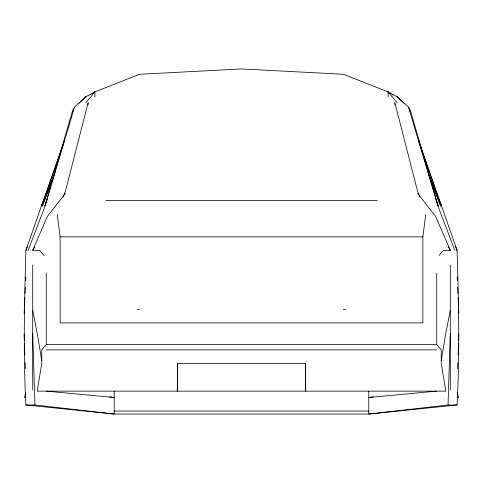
<?xml version="1.0" encoding="UTF-8"?>
<svg xmlns="http://www.w3.org/2000/svg" width="483" height="483" viewBox="0 0 483 483"><rect width="100%" height="100%" fill="white"/><g stroke="black" fill="none" stroke-linecap="round" stroke-linejoin="round"><path stroke-width="0.72" d="M177.285 391.139L177.527 363.464L305.473 363.464L305.715 391.139M64.1 141.428L25.901 250.327C24.379 301.881 23.184 353.429 25.901 404.989L114.199 414.046L368.801 414.046L457.099 404.989C459.816 353.429 458.621 301.881 457.099 250.327L418.9 141.428M368.801 391.139L368.801 414.046L448.043 404.989L450.307 333.409M457.636 368.674L457.848 362.642M458.113 355.102L458.506 343.787M458.615 340.769L458.85 333.982M24.15 313.431L24.392 308.226M24.464 306.741L24.881 297.812M25.092 293.35L25.37 287.397M25.684 280.701L25.859 276.982M57.272 214.609L60.121 236.857L60.121 322.892L422.879 322.892L422.879 236.857L425.728 214.609M441.19 360.692L445.779 333.409L450.307 310.225M25.871 392.444L24.446 397.461L25.889 397.515M435.883 199.551L438.147 205.921L410.725 111.784L408.461 107.033L397.141 96.763L388.084 91.873L343.383 74.261L241.5 68.954L139.617 74.261L94.916 91.873L85.859 96.763L74.539 107.033L45.106 205.921L28.165 250.327M56.137 166.581L59.717 155.882M63.032 144.972L41.973 205.921L42.709 204.695M47.117 199.551L44.853 205.921L72.275 111.784L74.539 107.033M42.383 205.921L54.923 172.89M42.299 205.921L54.863 172.89M44.792 197.565L41.478 205.921L42.764 203.24M63.086 196.992L65.483 191.002L88.123 102.758L88.123 104.896M27.646 246.167L25.901 250.327L26.414 250.327M44.013 255.501L39.485 250.327L32.693 250.327L47.37 216.414L65.483 193.297M32.693 250.327L34.661 247.115M73.181 110.655L72.275 111.784L73.283 110.673M85.859 102.758L94.916 91.873L94.916 97.017M46.277 273.088L46.277 344.482L41.749 349.879L41.749 363.464L37.221 391.139L445.779 391.139L441.251 363.464L441.251 349.879L436.723 344.482L436.723 273.088M438.987 255.501L443.515 250.327L450.307 250.327L435.63 216.414L417.517 193.297M83.849 98.991L85.859 96.763L79.067 103.314M90.086 94.97L91.293 94.197M92.501 93.418L94.916 91.873M373.232 396.815L368.801 397.485L436.723 391.139M457.111 397.515L458.554 397.461L457.129 392.444M105.656 200.536L377.344 200.536M60.121 236.857L422.879 236.857M456.586 250.327L457.099 250.327L455.354 246.167M137.353 309.307L139.617 309.307M343.383 309.307L345.647 309.307M46.277 344.482L436.723 344.482M46.277 349.879L436.723 349.879M25.901 404.989L34.957 404.989L114.199 414.046L114.199 391.139M448.043 404.989L457.099 404.989M114.199 411.063L368.801 411.063M46.277 391.139L114.199 397.485L109.768 396.815M388.084 97.017L388.084 91.873L390.499 93.418M391.707 94.197L392.914 94.97M403.933 103.314L397.141 96.763L399.151 98.991M409.717 110.673L410.725 111.784L409.819 110.655M388.084 91.873L397.141 102.758M448.339 247.115L450.307 250.327M440.291 204.695L441.027 205.921L419.969 144.972M440.236 203.24L441.522 205.921L438.208 197.565M419.914 196.992L417.517 191.002L394.877 102.758L394.877 104.896M428.137 172.89L440.701 205.921M454.835 250.327L437.894 205.921L408.461 107.033M428.077 172.89L440.617 205.921M423.283 155.882L426.863 166.581M32.693 310.225L37.221 333.409L41.81 360.692M457.141 276.982L457.316 280.701M457.63 287.397L457.908 293.35M458.119 297.812L458.536 306.741M458.608 308.226L458.85 313.431M24.15 333.982L24.385 340.769M24.494 343.787L24.887 355.102M25.152 362.642L25.364 368.674M32.693 333.409L34.957 404.989M450.307 265.082L450.307 389.841M305.473 363.464L305.473 391.139M177.527 363.464L177.527 391.139M32.693 265.082L32.693 389.841"/></g></svg>
